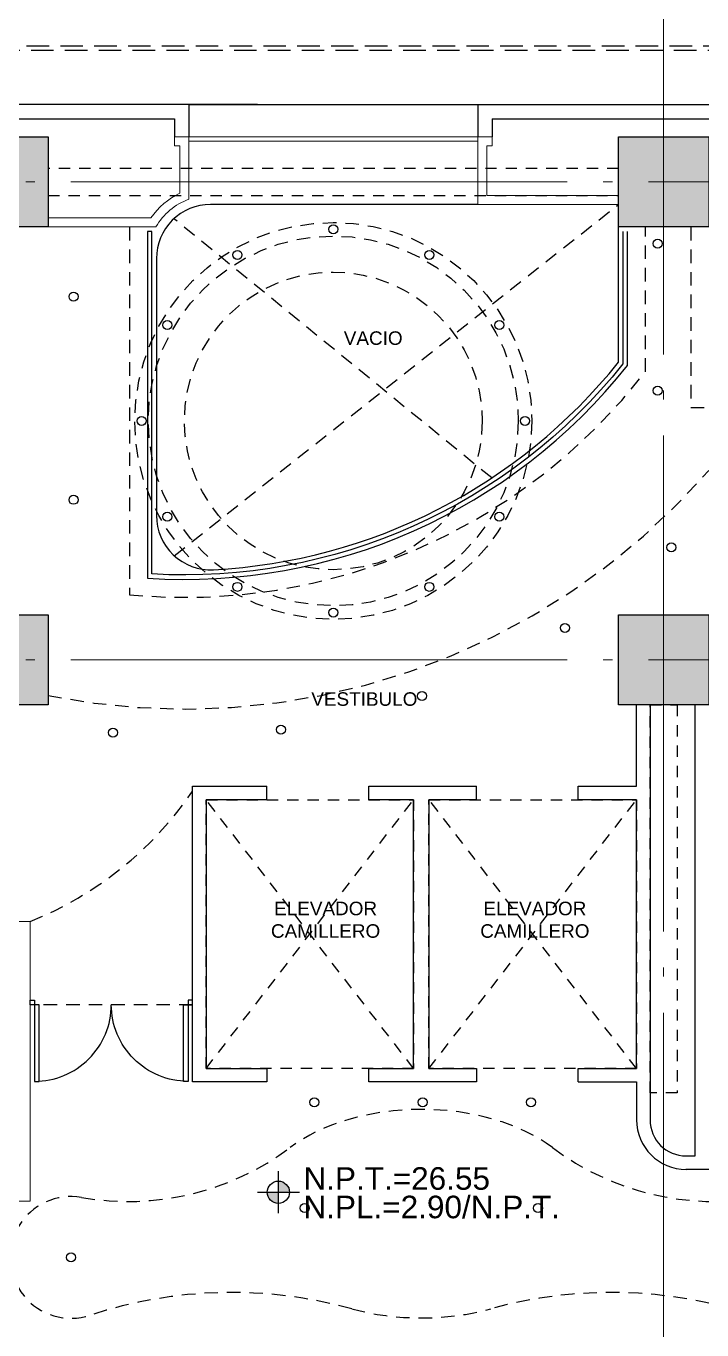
# Model space of a CAD drawing. Header units: metres. Extents: x -22 to 564, y 0 to 143.
# Drawn here: x 312.54 to 320.03, y 41.55 to 56 of the extents above; entities that cross this region are included whole.
import ezdxf

# ---------------------------------------------------------------- set-up
doc = ezdxf.new("R2010")
doc.units = ezdxf.units.M
for name, pattern in [('EJES630', [6.3, 5.5, -0.4, 0, -0.4]), ('XREF 3N NEURO-ONCOLOGIA$0$DASHED2', [0.375, 0.25, -0.125]), ('XREF 3N NEURO-ONCOLOGIA$0$HIDDE150', [0.24, 0.15, -0.09]), ('XREF 3N NEURO-ONCOLOGIA$0$HIDDEN2', [0.1875, 0.125, -0.0625])]:
    doc.linetypes.add(name, pattern=pattern)
for name, color, linetype, lineweight in [('EJES', 11, 'EJES630', 0), ('XREF 3N NEURO-ONCOLOGIA$0$HERRERIAS', 1, 'Continuous', 18), ('XREF 3N NEURO-ONCOLOGIA$0$MUROS DE TABLAROCA', 150, 'Continuous', 13)]:
    doc.layers.add(name, color=color, linetype=linetype, lineweight=lineweight)
for name, color, linetype in [('NIVELES', 9, 'Continuous'), ('TEXTO', 7, 'Continuous'), ('XREF 3N NEURO-ONCOLOGIA$0$-CG-M-WALL', 7, 'Continuous'), ('XREF 3N NEURO-ONCOLOGIA$0$CANCELES', 1, 'Continuous'), ('XREF 3N NEURO-ONCOLOGIA$0$COLUMNAS', 6, 'Continuous'), ('XREF 3N NEURO-ONCOLOGIA$0$CONTRAVENTEOS', 6, 'XREF 3N NEURO-ONCOLOGIA$0$HIDDEN2'), ('XREF 3N NEURO-ONCOLOGIA$0$LAMINA MULTIPERFORADA', 9, 'Continuous'), ('XREF 3N NEURO-ONCOLOGIA$0$LAMPARAS 1', 112, 'Continuous'), ('XREF 3N NEURO-ONCOLOGIA$0$LOSA', 8, 'XREF 3N NEURO-ONCOLOGIA$0$HIDDEN2'), ('XREF 3N NEURO-ONCOLOGIA$0$MUROS', 3, 'Continuous'), ('XREF 3N NEURO-ONCOLOGIA$0$MUROS BAJOS', 2, 'Continuous'), ('XREF 3N NEURO-ONCOLOGIA$0$NOVIDESA', 11, 'Continuous'), ('XREF 3N NEURO-ONCOLOGIA$0$PLAFONES', 20, 'XREF 3N NEURO-ONCOLOGIA$0$HIDDE150'), ('XREF 3N NEURO-ONCOLOGIA$0$PROYECCION', 8, 'XREF 3N NEURO-ONCOLOGIA$0$HIDDEN2'), ('XREF 3N NEURO-ONCOLOGIA$0$PROYECCIÓN', 252, 'XREF 3N NEURO-ONCOLOGIA$0$HIDDE150')]:
    doc.layers.add(name, color=color, linetype=linetype)
doc.styles.add('100 LOCALES 25', font='arial.ttf', dxfattribs={"height": 0.25})
doc.styles.add('NIVELES', font='arial.ttf', dxfattribs={"height": 0.25})

# ---------------------------------------------------------------- blocks, each defined once
blk = doc.blocks.new('XREF 3N NEURO-ONCOLOGIA$0$C-1')
at = {"layer": 'XREF 3N NEURO-ONCOLOGIA$0$-CG-M-WALL', "true_color": 0x636466}
h = blk.add_hatch(color=251, dxfattribs=at)
h.dxf.hatch_style = 1
h.paths.add_polyline_path([(-0.5, -0.5), (-0.5, 0.5), (0.5, 0.5), (0.5, -0.5)])
blk.add_lwpolyline([(-0.5, -0.5), (-0.5, 0.5), (0.5, 0.5), (0.5, -0.5)], close=True)
blk = doc.blocks.new('*U816')
at = {"layer": 'XREF 3N NEURO-ONCOLOGIA$0$LAMPARAS 1'}
blk.add_circle((0, 0), 0.05, dxfattribs=at)
blk = doc.blocks.new('*U815')
at = {"layer": 'XREF 3N NEURO-ONCOLOGIA$0$LAMPARAS 1', "color": 0, "linetype": 'ByBlock', "lineweight": -2, "transparency": 16777216}
for p, rotation in [((87.924, 24.551), 269.9999999999998), ((86.862, 24.266), 299.9999999999998), ((88.987, 24.266), 239.9999999999999), ((86.084, 23.488), 329.9999999999998), ((89.765, 23.488), 209.9999999999999), ((90.049, 22.426), 180), ((86.084, 21.363), 29.99999999999999), ((89.765, 21.363), 150), ((86.862, 20.586), 59.99999999999997), ((88.987, 20.586), 119.9999999999999), ((87.924, 20.301), 89.99999999999999)]:
    blk.add_blockref('*U816', p, dxfattribs=dict(at, rotation=rotation))
blk.add_blockref('*U816', (85.799, 22.426), dxfattribs=at)
blk = doc.blocks.new('XREF 3N NEURO-ONCOLOGIA')
at = {"layer": 'XREF 3N NEURO-ONCOLOGIA$0$CANCELES'}
for points in [[(12.035, 24.59), (12.035, 24.54), (12.885, 24.54), (12.885, 24.59), (12.035, 24.59, 0.414214), (12.885, 23.74)], [(12.035, 22.89), (12.035, 22.94), (12.885, 22.94), (12.885, 22.89), (12.035, 22.89, -0.414214), (12.885, 23.74)]]:
    blk.add_lwpolyline(points, format="xyb", dxfattribs=at)
for points in [[(12.885, 24.59), (12.885, 24.64), (12.935, 24.64), (12.935, 24.59)], [(12.885, 22.89), (12.885, 22.84), (12.935, 22.84), (12.935, 22.89)]]:
    blk.add_lwpolyline(points, close=True, dxfattribs=at)
at = {"layer": 'XREF 3N NEURO-ONCOLOGIA$0$CANCELES', "elevation": 0}
blk.add_lwpolyline([(21.458, 18.07), (19.99, 18.07, -0.243671), (17.661, 23.29), (21.458, 23.29), (21.458, 23.34), (17.614, 23.34, 0.246408), (19.973, 18.02), (21.458, 18.02)], format="xyb", dxfattribs=at)
at = {"layer": 'XREF 3N NEURO-ONCOLOGIA$0$CONTRAVENTEOS', "elevation": 0}
blk.add_lwpolyline([(22.158, 18.12), (22.158, 24.44), (21.858, 24.44), (21.858, 18.12)], close=True, dxfattribs=at)
at = {"layer": 'XREF 3N NEURO-ONCOLOGIA$0$CONTRAVENTEOS', "color": 3, "elevation": 0}
blk.add_lwpolyline([(11.908, 17.77), (16.208, 17.77), (16.208, 17.47), (11.908, 17.47)], close=True, dxfattribs=at)
at = {"layer": 'XREF 3N NEURO-ONCOLOGIA$0$HERRERIAS'}
for p, q in [((22.458, 22.88, 0), (22.458, 19.68, 0)), ((22.508, 22.88, 0), (22.508, 19.68, 0))]:
    blk.add_line(p, q, dxfattribs=at)
at = {"layer": 'XREF 3N NEURO-ONCOLOGIA$0$LAMINA MULTIPERFORADA', "linetype": 'XREF 3N NEURO-ONCOLOGIA$0$DASHED2', "elevation": 0}
for points in [[(0.448, 53.35), (18.22, 53.35), (18.22, 27.68), (23.518, 27.68), (23.518, -1.89), (0.448, -1.89)], [(0.498, 53.3), (18.17, 53.3), (18.17, 27.63), (23.468, 27.63), (23.468, -1.84), (0.498, -1.84)]]:
    blk.add_lwpolyline(points, close=True, dxfattribs=at)
at = {"layer": 'XREF 3N NEURO-ONCOLOGIA$0$LAMPARAS 1'}
for centre in [(10.083, 24.186), (18.483, 24.159, 0), (20.736, 24.159, 0), (15.902, 23.722, 0), (15.935, 21.861, 0), (10.63, 21.599), (11.803, 21.49, 0), (11.803, 20.29, 0), (16.308, 20.297, 0), (11.803, 19.09, 0), (10.63, 19.011), (17.063, 18.714, 0), (19.694, 17.685, 0), (21.324, 17.685, 0), (17.956, 17.534, 0)]:
    blk.add_circle(centre, 0.05, dxfattribs=at)
at = {"layer": 'XREF 3N NEURO-ONCOLOGIA$0$LOSA', "linetype": 'Continuous', "elevation": 0}
blk.add_lwpolyline([(21.758, 19.68), (21.758, 22.64, 0.414214), (21.158, 23.24), (18.308, 23.24, 0.429482), (17.708, 22.609, 0.213959), (20.008, 18.12), (21.508, 18.12)], format="xyb", dxfattribs=at)
at = {"layer": 'XREF 3N NEURO-ONCOLOGIA$0$MUROS'}
for p, q in [((12.028, 22.69), (12.028, 22.84)), ((12.028, 22.69), (12.028, 22.69)), ((15.158, 22.015), (15.308, 22.015)), ((15.158, 20.885), (15.308, 20.885)), ((15.158, 19.695), (15.308, 19.695)), ((12.028, 18.565), (12.178, 18.565)), ((12.028, 18.565), (12.028, 17.92)), ((12.178, 18.565), (12.178, 17.92)), ((15.158, 17.92), (15.158, 18.565)), ((15.158, 18.565), (15.308, 18.565)), ((15.308, 18.565), (15.308, 17.92)), ((12.028, 17.92), (11.608, 17.92)), ((12.178, 17.92), (15.158, 17.92)), ((15.308, 17.92), (16.208, 17.92)), ((16.208, 17.77), (11.608, 17.77)), ((11.058, 14.717), (11.058, 17.373)), ((11.208, 17.373), (11.208, 17.27)), ((11.208, 17.27), (16.208, 17.27))]:
    blk.add_line(p, q, dxfattribs=at)
for points in [[(12.028, 22.84), (15.308, 22.84), (15.308, 22.015)], [(15.158, 22.015), (15.158, 22.69), (12.178, 22.69), (12.178, 22.015), (12.028, 22.015), (12.028, 22.69)], [(15.158, 19.695), (15.158, 20.22), (12.178, 20.22), (12.178, 19.695), (12.028, 19.695), (12.028, 20.885), (12.178, 20.885), (12.178, 20.39), (15.158, 20.39), (15.158, 20.885)], [(15.308, 20.885), (15.308, 19.695)]]:
    blk.add_lwpolyline(points, dxfattribs=at)
for radius in [0.55, 0.4]:
    blk.add_arc((11.608, 17.37, 0), radius, 90, 180, dxfattribs=at)
at = {"layer": 'XREF 3N NEURO-ONCOLOGIA$0$MUROS BAJOS'}
blk.add_line((22.868, 22.88), (22.868, 19.68), dxfattribs=at)
at = {"layer": 'XREF 3N NEURO-ONCOLOGIA$0$MUROS DE TABLAROCA'}
for p, q in [((13.808, 32.39), (13.808, 24.64)), ((10.708, 24.64), (10.708, 26.998)), ((13.808, 24.64), (10.708, 24.64)), ((21.508, 24.44), (21.508, 23.246)), ((21.608, 24.44), (21.608, 23.302)), ((22.508, 23.04), (22.408, 23.04)), ((22.508, 19.52), (22.408, 19.52))]:
    blk.add_line(p, q, dxfattribs=at)
at = {"layer": 'XREF 3N NEURO-ONCOLOGIA$0$MUROS DE TABLAROCA', "elevation": 0}
for points in [[(22.408, 23.04), (22.408, 22.98), (21.882, 22.98, 0.134474), (21.608, 23.302, 0.134474)], [(22.508, 23.04), (22.508, 22.88), (21.816, 22.88, 0.176172), (21.508, 23.246)]]:
    blk.add_lwpolyline(points, format="xyb", dxfattribs=at)
at = {"layer": 'XREF 3N NEURO-ONCOLOGIA$0$MUROS DE TABLAROCA'}
for points in [[(21.758, 18.12), (21.758, 19.68), (22.508, 19.68), (22.508, 19.52)], [(21.858, 18.12), (21.858, 19.58), (22.408, 19.58), (22.408, 19.52)]]:
    blk.add_lwpolyline(points, dxfattribs=at)
at = {"layer": 'XREF 3N NEURO-ONCOLOGIA$0$NOVIDESA'}
for p, q in [((22.708, 23.04), (22.508, 23.04)), ((22.868, 22.88), (22.508, 22.88)), ((22.868, 19.68), (22.508, 19.68)), ((22.708, 19.52), (22.508, 19.52))]:
    blk.add_line(p, q, dxfattribs=at)
for points in [[(22.868, 22.12), (22.868, 27.39), (17.208, 27.39)], [(17.208, 27.23), (22.708, 27.23), (22.708, 23.04)], [(22.868, 19.68), (22.868, 15.82)], [(22.708, 19.52), (22.708, 15.98)]]:
    blk.add_lwpolyline(points, dxfattribs=at)
at = {"layer": 'XREF 3N NEURO-ONCOLOGIA$0$PLAFONES'}
for radius in [2.2, 2.05, 1.65]:
    blk.add_circle((19.358, 21.28), radius, dxfattribs=at)
for centre, radius, start, end in [((10.083, 24.186), 0.675, 350.113, 198.2736), ((13.703, 23.555), 3, 170.113, 216.8156), ((4.694, 22.407), 5, 344.5566, 18.2736), ((4.694, 18.203), 5, 341.7264, 15.4434), ((13.703, 17.055), 3, 143.1844, 189.887)]:
    blk.add_arc(centre, radius, start, end, dxfattribs=at)
for start_param, end_param in [(0.687722, 2.453871), (4.290146, 5.134631)]:
    blk.add_ellipse((10.568, 20.305), major_axis=(0, -1.88), ratio=0.614918, start_param=start_param, end_param=end_param, dxfattribs=at)
at = {"layer": 'XREF 3N NEURO-ONCOLOGIA$0$PROYECCION'}
for p, q in [((12.178, 20.39, 0), (15.158, 22.69, 0)), ((12.178, 22.69, 0), (15.158, 20.39, 0)), ((12.178, 17.92, 0), (15.158, 20.22, 0)), ((12.178, 20.22, 0), (15.158, 17.92, 0))]:
    blk.add_line(p, q, dxfattribs=at)
at = {"layer": 'XREF 3N NEURO-ONCOLOGIA$0$PROYECCION', "elevation": 0}
for points in [[(12.178, 22.69), (15.158, 22.69), (15.158, 20.39), (12.178, 20.39)], [(12.178, 20.22), (15.158, 20.22), (15.158, 17.92), (12.178, 17.92)]]:
    blk.add_lwpolyline(points, close=True, dxfattribs=at)
at = {"layer": 'XREF 3N NEURO-ONCOLOGIA$0$PROYECCIÓN'}
for p, q in [((12.885, 22.84), (12.885, 24.64)), ((17.863, 23.044, 0), (21.758, 18.12, 0)), ((18.725, 19.525, 0), (21.6, 23.046, 0))]:
    blk.add_line(p, q, dxfattribs=at)
blk.add_lwpolyline([(13.808, 24.64, 0.149318), (15.251, 22.84)], format="xyb", dxfattribs=at)
at = {"layer": 'XREF 3N NEURO-ONCOLOGIA$0$PROYECCIÓN', "elevation": 0}
for points in [[(16.313, 24.44, 0.269286), (18.808, 17.12, 0.256404)], [(21.508, 23.54), (17.429, 23.54, 0.257003), (19.904, 17.82), (21.508, 17.82)]]:
    blk.add_lwpolyline(points, format="xyb", dxfattribs=at)
blk.add_lwpolyline([(21.508, 17.32), (19.508, 17.32), (19.508, 14.22)], dxfattribs=at)
at = {"layer": 'XREF 3N NEURO-ONCOLOGIA$0$COLUMNAS'}
for p in [(16.708, 24.94), (22.008, 24.94), (16.708, 17.62), (22.008, 17.62)]:
    blk.add_blockref('XREF 3N NEURO-ONCOLOGIA$0$C-1', p, dxfattribs=at)
at = {"layer": 'XREF 3N NEURO-ONCOLOGIA$0$LAMPARAS 1', "color": 11, "true_color": 0xf27172}
blk.add_blockref('*U815', (-68.566, -1.146), dxfattribs=at)
blk = doc.blocks.new('NPT')
h = blk.add_hatch(color=256)
h.paths.add_polyline_path([(0, 0.124), (0, 0), (0.124, 0, 0.414214)])
h.paths.add_polyline_path([(0, 0), (-0.124, 0, 0.414214), (0, -0.124)])
for p, q in [((0, -0.233), (0, 0.233)), ((-0.233, 0), (0.233, 0))]:
    blk.add_line(p, q)
blk.add_circle((0, 0), 0.124)
at = {"style": 'NIVELES'}
for p in [(0.278, 0.028), (0.278, -0.288)]:
    blk.add_attdef('NIVEL', p, '', height=0.25, dxfattribs=at)

msp = doc.modelspace()

# ---------------------------------------------------------------- texts
at = {"layer": 'TEXTO', "char_height": 0.15, "width": 1.6749, "attachment_point": 1, "style": '100 LOCALES 25'}
for insert in [(315.026, 46.294, 0), (317.345, 46.294, 0)]:
    msp.add_mtext('\\pxqc;ELEVADOR\\PCAMILLERO', dxfattribs=dict(at, insert=insert))

# ---------------------------------------------------------------- next in the draw order: block references
at = {"rotation": 90}
msp.add_blockref('XREF 3N NEURO-ONCOLOGIA', (337.229, 32.267), dxfattribs=at)

# ---------------------------------------------------------------- next in the draw order: linework, layer by layer
at = {"layer": 'EJES'}
for p, q in [((319.609, 33.163), (319.609, 58.548)), ((281.041, 54.275), (337.818, 54.275)), ((281.041, 48.975), (337.818, 48.975))]:
    msp.add_line(p, q, dxfattribs=at)

# ---------------------------------------------------------------- next in the draw order: block references
at = {"layer": 'NIVELES'}
ref = msp.add_blockref('NPT', (315.34, 43.072), dxfattribs=at)
ref.add_attrib('NIVEL', 'N.P.T.=26.55', (315.618, 43.1), dxfattribs={"layer": '0', "height": 0.25, "style": 'NIVELES'})
ref.add_attrib('NIVEL', 'N.PL.=2.90/N.P.T.', (315.618, 42.784), dxfattribs={"layer": '0', "height": 0.25, "style": 'NIVELES'})

# ---------------------------------------------------------------- next in the draw order: texts
at = {"layer": 'TEXTO', "char_height": 0.15, "attachment_point": 1, "style": '100 LOCALES 25'}
for s, insert, width in [('VACIO', (316.065, 52.618, 0), 0.98243), ('\\pxqc;VESTIBULO', (315.148, 48.616, 0), 2.28986)]:
    msp.add_mtext(s, dxfattribs=dict(at, insert=insert, width=width))

doc.saveas('drawing.dxf')
